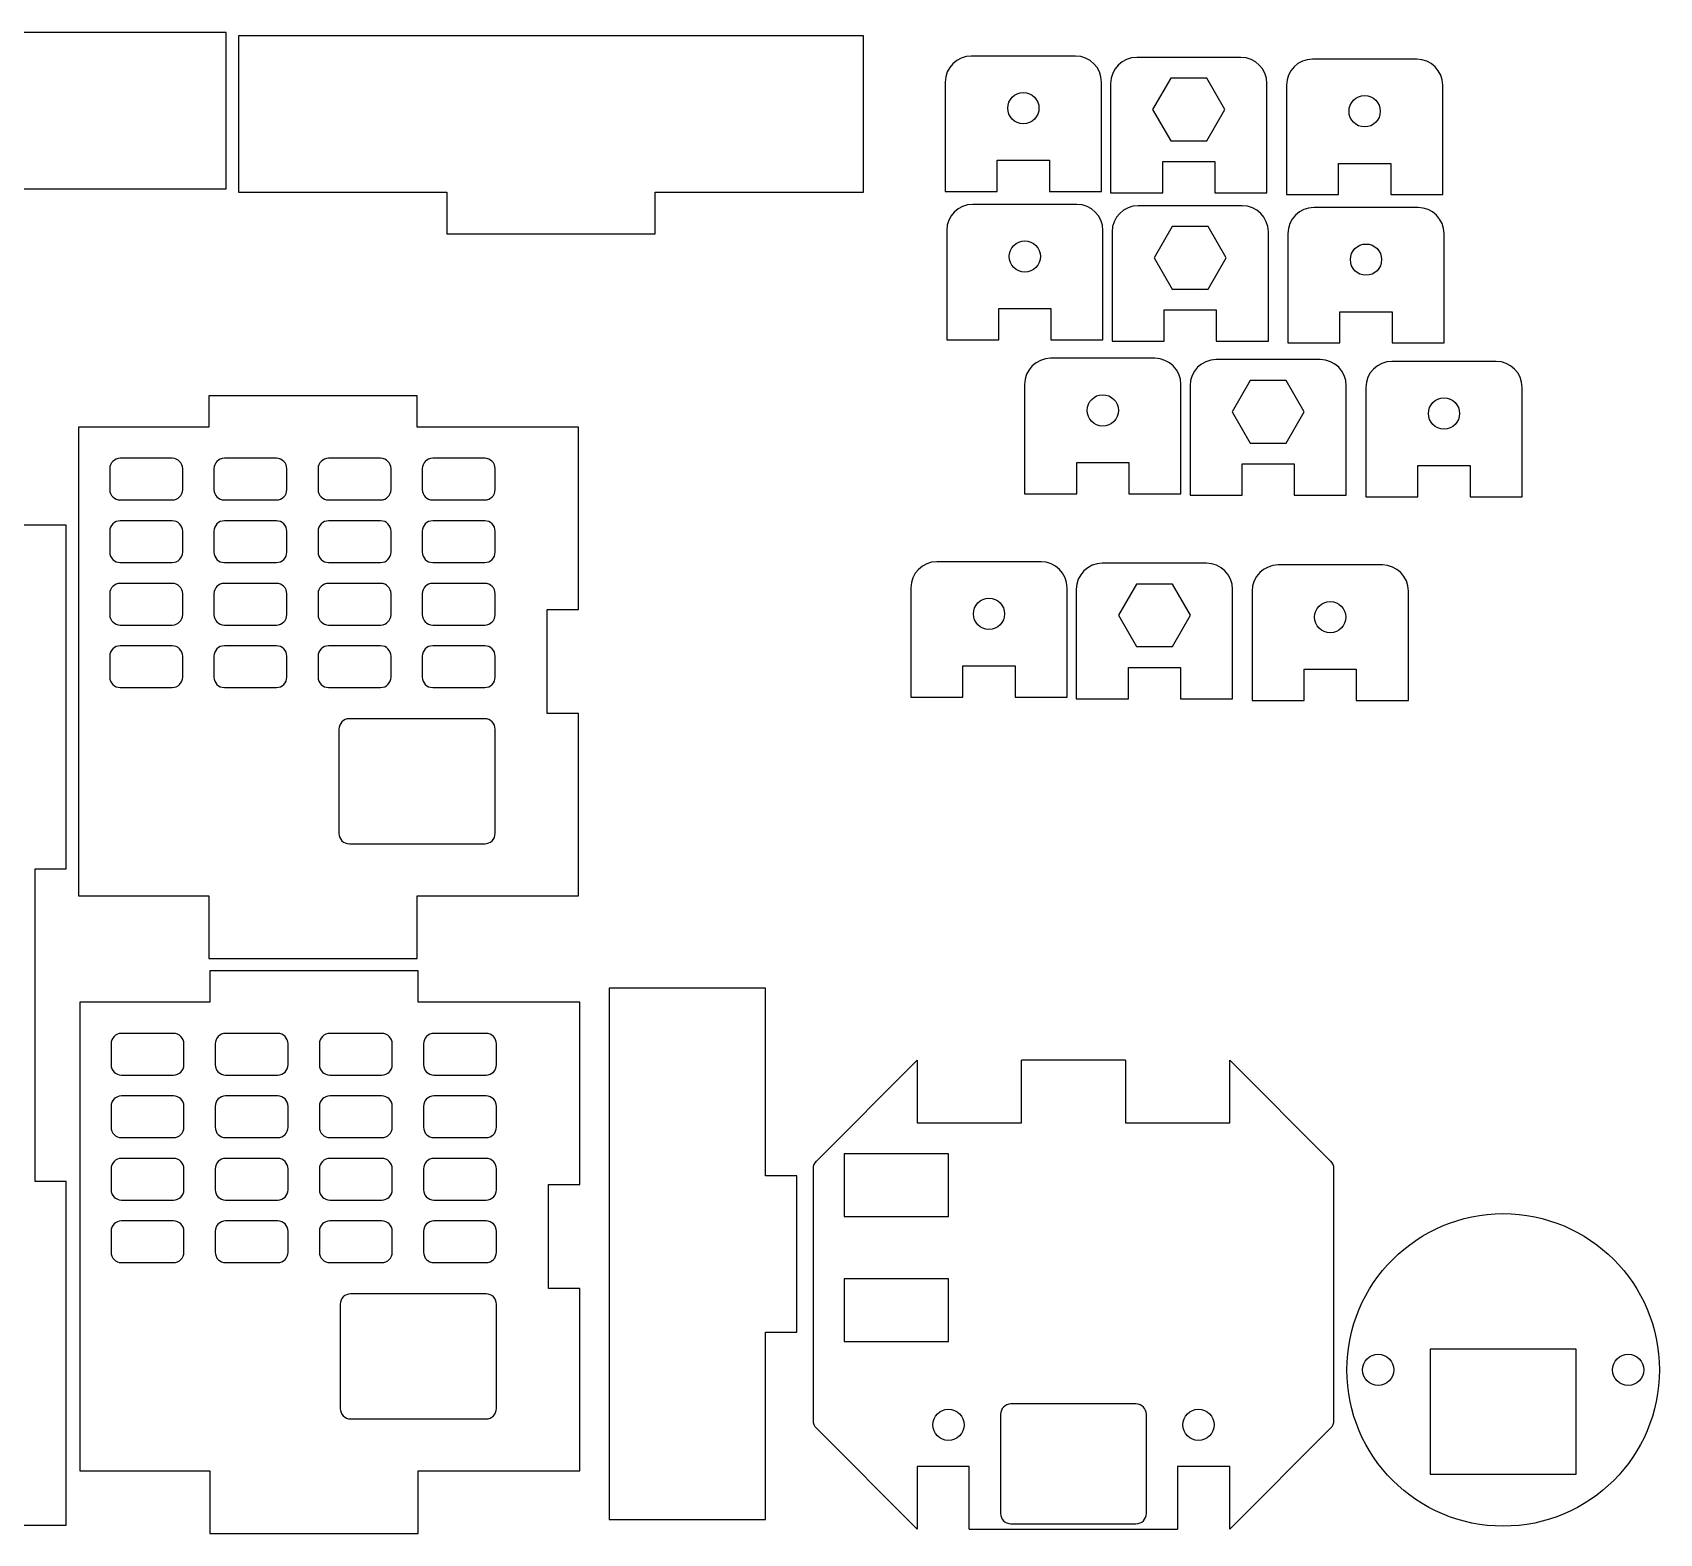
# Model space of a CAD drawing. Extents: x 1 to 566, y 1 to 398.
# Drawn here: x 302.6 to 458.8, y 0.6 to 144.7 of the extents above; entities that cross this region are included whole.
import ezdxf

# ---------------------------------------------------------------- set-up
doc = ezdxf.new("R2010")
doc.units = 0
doc.layers.get('0').update_dxf_attribs({"linetype": 'CONTINUOUS'})

msp = doc.modelspace()

# ---------------------------------------------------------------- linework, layer by layer
at = {"color": 7, "linetype": 'CONTINUOUS'}
for p, q in [((321.19, 144.68), (261.19, 144.68)), ((321.19, 129.68), (321.19, 144.68)), ((322.36, 144.36), (322.36, 129.36)), ((382.36, 144.36), (322.36, 144.36)), ((382.36, 129.36), (382.36, 144.36)), ((402.71, 142.42), (392.71, 142.42)), ((418.59, 142.29), (408.59, 142.29)), ((435.47, 142.12), (425.47, 142.12)), ((390.21, 139.92), (390.21, 129.42)), ((405.21, 129.42), (405.21, 139.92)), ((406.09, 139.79), (406.09, 129.29)), ((411.86, 140.29), (410.12, 137.29)), ((415.32, 140.29), (411.86, 140.29)), ((417.05, 137.29), (415.32, 140.29)), ((421.09, 129.29), (421.09, 139.79)), ((422.97, 139.62), (422.97, 129.12)), ((437.97, 129.12), (437.97, 139.62)), ((410.12, 137.29), (411.86, 134.29)), ((415.32, 134.29), (417.05, 137.29)), ((411.86, 134.29), (415.32, 134.29)), ((395.21, 132.42), (400.21, 132.42)), ((395.21, 129.42), (395.21, 132.42)), ((400.21, 132.42), (400.21, 129.42)), ((411.09, 132.29), (416.09, 132.29)), ((411.09, 129.29), (411.09, 132.29)), ((416.09, 132.29), (416.09, 129.29)), ((427.97, 132.12), (432.97, 132.12)), ((427.97, 129.12), (427.97, 132.12)), ((432.97, 132.12), (432.97, 129.12)), ((301.19, 129.68), (321.19, 129.68)), ((322.36, 129.36), (342.36, 129.36)), ((342.36, 129.36), (342.36, 125.36)), ((362.36, 129.36), (382.36, 129.36)), ((362.36, 125.36), (362.36, 129.36)), ((390.21, 129.42), (395.21, 129.42)), ((402.85, 128.18), (392.85, 128.18)), ((400.21, 129.42), (405.21, 129.42)), ((406.09, 129.29), (411.09, 129.29)), ((416.09, 129.29), (421.09, 129.29)), ((422.97, 129.12), (427.97, 129.12)), ((432.97, 129.12), (437.97, 129.12)), ((418.73, 128.05), (408.73, 128.05)), ((435.6, 127.88), (425.6, 127.88)), ((342.36, 125.36), (362.36, 125.36)), ((390.35, 125.68), (390.35, 115.18)), ((405.35, 115.18), (405.35, 125.68)), ((406.23, 125.55), (406.23, 115.05)), ((411.99, 126.05), (410.26, 123.05)), ((415.46, 126.05), (411.99, 126.05)), ((417.19, 123.05), (415.46, 126.05)), ((421.23, 115.05), (421.23, 125.55)), ((423.1, 125.38), (423.1, 114.88)), ((438.1, 114.88), (438.1, 125.38)), ((410.26, 123.05), (411.99, 120.05)), ((415.46, 120.05), (417.19, 123.05)), ((411.99, 120.05), (415.46, 120.05)), ((395.35, 118.18), (400.35, 118.18)), ((395.35, 115.18), (395.35, 118.18)), ((400.35, 118.18), (400.35, 115.18)), ((411.23, 118.05), (416.23, 118.05)), ((411.23, 115.05), (411.23, 118.05)), ((416.23, 118.05), (416.23, 115.05)), ((428.1, 117.88), (433.1, 117.88)), ((428.1, 114.88), (428.1, 117.88)), ((433.1, 117.88), (433.1, 114.88)), ((390.35, 115.18), (395.35, 115.18)), ((400.35, 115.18), (405.35, 115.18)), ((406.23, 115.05), (411.23, 115.05)), ((416.23, 115.05), (421.23, 115.05)), ((423.1, 114.88), (428.1, 114.88)), ((433.1, 114.88), (438.1, 114.88)), ((410.33, 113.41), (400.33, 113.41)), ((426.21, 113.28), (416.21, 113.28)), ((443.09, 113.11), (433.09, 113.11)), ((397.83, 110.91), (397.83, 100.41)), ((412.83, 100.41), (412.83, 110.91)), ((419.48, 111.28), (417.75, 108.28)), ((422.95, 111.28), (419.48, 111.28)), ((424.68, 108.28), (422.95, 111.28)), ((319.51, 109.81), (319.51, 106.81)), ((339.51, 109.81), (319.51, 109.81)), ((339.51, 106.81), (339.51, 109.81)), ((413.71, 110.78), (413.71, 100.28)), ((428.71, 100.28), (428.71, 110.78)), ((430.59, 110.61), (430.59, 100.11)), ((445.59, 100.11), (445.59, 110.61)), ((417.75, 108.28), (419.48, 105.28)), ((422.95, 105.28), (424.68, 108.28)), ((307.01, 106.81), (307.01, 61.81)), ((319.51, 106.81), (307.01, 106.81)), ((355.01, 106.81), (339.51, 106.81)), ((355.01, 89.31), (355.01, 106.81)), ((419.48, 105.28), (422.95, 105.28)), ((316.01, 103.81), (311.01, 103.81)), ((326.01, 103.81), (321.01, 103.81)), ((336.01, 103.81), (331.01, 103.81)), ((346.01, 103.81), (341.01, 103.81)), ((402.83, 103.41), (407.83, 103.41)), ((402.83, 100.41), (402.83, 103.41)), ((407.83, 103.41), (407.83, 100.41)), ((418.71, 103.28), (423.71, 103.28)), ((418.71, 100.28), (418.71, 103.28)), ((423.71, 103.28), (423.71, 100.28)), ((435.59, 103.11), (440.59, 103.11)), ((435.59, 100.11), (435.59, 103.11)), ((440.59, 103.11), (440.59, 100.11)), ((310.01, 102.81), (310.01, 100.81)), ((317.01, 100.81), (317.01, 102.81)), ((320.01, 102.81), (320.01, 100.81)), ((327.01, 100.81), (327.01, 102.81)), ((330.01, 102.81), (330.01, 100.81)), ((337.01, 100.81), (337.01, 102.81)), ((340.01, 102.81), (340.01, 100.81)), ((347.01, 100.81), (347.01, 102.81)), ((397.83, 100.41), (402.83, 100.41)), ((407.83, 100.41), (412.83, 100.41)), ((413.71, 100.28), (418.71, 100.28)), ((423.71, 100.28), (428.71, 100.28)), ((430.59, 100.11), (435.59, 100.11)), ((440.59, 100.11), (445.59, 100.11)), ((311.01, 99.81), (316.01, 99.81)), ((321.01, 99.81), (326.01, 99.81)), ((331.01, 99.81), (336.01, 99.81)), ((341.01, 99.81), (346.01, 99.81)), ((305.84, 97.4), (293.34, 97.4)), ((305.84, 64.4), (305.84, 97.4)), ((316.01, 97.81), (311.01, 97.81)), ((326.01, 97.81), (321.01, 97.81)), ((336.01, 97.81), (331.01, 97.81)), ((346.01, 97.81), (341.01, 97.81)), ((310.01, 96.81), (310.01, 94.81)), ((317.01, 94.81), (317.01, 96.81)), ((320.01, 96.81), (320.01, 94.81)), ((327.01, 94.81), (327.01, 96.81)), ((330.01, 96.81), (330.01, 94.81)), ((337.01, 94.81), (337.01, 96.81)), ((340.01, 96.81), (340.01, 94.81)), ((347.01, 94.81), (347.01, 96.81)), ((311.01, 93.81), (316.01, 93.81)), ((321.01, 93.81), (326.01, 93.81)), ((331.01, 93.81), (336.01, 93.81)), ((341.01, 93.81), (346.01, 93.81)), ((399.41, 93.88), (389.41, 93.88)), ((415.29, 93.74), (405.29, 93.74)), ((432.17, 93.57), (422.17, 93.57)), ((310.01, 90.81), (310.01, 88.81)), ((316.01, 91.81), (311.01, 91.81)), ((317.01, 88.81), (317.01, 90.81)), ((320.01, 90.81), (320.01, 88.81)), ((326.01, 91.81), (321.01, 91.81)), ((327.01, 88.81), (327.01, 90.81)), ((330.01, 90.81), (330.01, 88.81)), ((336.01, 91.81), (331.01, 91.81)), ((337.01, 88.81), (337.01, 90.81)), ((340.01, 90.81), (340.01, 88.81)), ((346.01, 91.81), (341.01, 91.81)), ((347.01, 88.81), (347.01, 90.81)), ((386.91, 91.38), (386.91, 80.88)), ((401.91, 80.88), (401.91, 91.38)), ((402.79, 91.24), (402.79, 80.74)), ((408.56, 91.74), (406.83, 88.74)), ((412.03, 91.74), (408.56, 91.74)), ((413.76, 88.74), (412.03, 91.74)), ((417.79, 80.74), (417.79, 91.24)), ((419.67, 91.07), (419.67, 80.57)), ((434.67, 80.57), (434.67, 91.07)), ((352.01, 89.31), (355.01, 89.31)), ((352.01, 79.31), (352.01, 89.31)), ((311.01, 87.81), (316.01, 87.81)), ((321.01, 87.81), (326.01, 87.81)), ((331.01, 87.81), (336.01, 87.81)), ((341.01, 87.81), (346.01, 87.81)), ((406.83, 88.74), (408.56, 85.74)), ((412.03, 85.74), (413.76, 88.74)), ((310.01, 84.81), (310.01, 82.81)), ((316.01, 85.81), (311.01, 85.81)), ((317.01, 82.81), (317.01, 84.81)), ((320.01, 84.81), (320.01, 82.81)), ((326.01, 85.81), (321.01, 85.81)), ((327.01, 82.81), (327.01, 84.81)), ((330.01, 84.81), (330.01, 82.81)), ((336.01, 85.81), (331.01, 85.81)), ((337.01, 82.81), (337.01, 84.81)), ((340.01, 84.81), (340.01, 82.81)), ((346.01, 85.81), (341.01, 85.81)), ((347.01, 82.81), (347.01, 84.81)), ((408.56, 85.74), (412.03, 85.74)), ((391.91, 83.88), (396.91, 83.88)), ((391.91, 80.88), (391.91, 83.88)), ((396.91, 83.88), (396.91, 80.88)), ((407.79, 83.74), (412.79, 83.74)), ((407.79, 80.74), (407.79, 83.74)), ((412.79, 83.74), (412.79, 80.74)), ((424.67, 83.57), (429.67, 83.57)), ((424.67, 80.57), (424.67, 83.57)), ((429.67, 83.57), (429.67, 80.57)), ((311.01, 81.81), (316.01, 81.81)), ((321.01, 81.81), (326.01, 81.81)), ((331.01, 81.81), (336.01, 81.81)), ((341.01, 81.81), (346.01, 81.81)), ((386.91, 80.88), (391.91, 80.88)), ((396.91, 80.88), (401.91, 80.88)), ((402.79, 80.74), (407.79, 80.74)), ((412.79, 80.74), (417.79, 80.74)), ((419.67, 80.57), (424.67, 80.57)), ((429.67, 80.57), (434.67, 80.57)), ((346.01, 78.81), (333.01, 78.81)), ((355.01, 79.31), (352.01, 79.31)), ((355.01, 61.81), (355.01, 79.31)), ((332.01, 77.81), (332.01, 67.81)), ((347.01, 67.81), (347.01, 77.81)), ((333.01, 66.81), (346.01, 66.81)), ((302.84, 64.4), (305.84, 64.4)), ((302.84, 34.4), (302.84, 64.4)), ((307.01, 61.81), (319.51, 61.81)), ((319.51, 61.81), (319.51, 55.81)), ((339.51, 61.81), (355.01, 61.81)), ((339.51, 55.81), (339.51, 61.81)), ((319.51, 55.81), (339.51, 55.81)), ((319.63, 54.61), (319.63, 51.61)), ((339.63, 54.61), (319.63, 54.61)), ((339.63, 51.61), (339.63, 54.61)), ((307.13, 51.61), (307.13, 6.61)), ((319.63, 51.61), (307.13, 51.61)), ((355.13, 51.61), (339.63, 51.61)), ((355.13, 34.11), (355.13, 51.61)), ((357.96, 52.94), (357.96, 1.94)), ((372.96, 52.94), (357.96, 52.94)), ((372.96, 34.94), (372.96, 52.94)), ((316.13, 48.61), (311.13, 48.61)), ((326.13, 48.61), (321.13, 48.61)), ((336.13, 48.61), (331.13, 48.61)), ((346.13, 48.61), (341.13, 48.61)), ((310.13, 47.61), (310.13, 45.61)), ((317.13, 45.61), (317.13, 47.61)), ((320.13, 47.61), (320.13, 45.61)), ((327.13, 45.61), (327.13, 47.61)), ((330.13, 47.61), (330.13, 45.61)), ((337.13, 45.61), (337.13, 47.61)), ((340.13, 47.61), (340.13, 45.61)), ((347.13, 45.61), (347.13, 47.61)), ((387.52, 46.04), (377.81, 36.33)), ((387.52, 46.04), (387.52, 40.04)), ((397.52, 40.04), (397.52, 46.04)), ((407.52, 46.04), (397.52, 46.04)), ((407.52, 46.04), (407.52, 40.04)), ((417.52, 40.04), (417.52, 46.04)), ((427.23, 36.33), (417.52, 46.04)), ((311.13, 44.61), (316.13, 44.61)), ((321.13, 44.61), (326.13, 44.61)), ((331.13, 44.61), (336.13, 44.61)), ((341.13, 44.61), (346.13, 44.61)), ((316.13, 42.61), (311.13, 42.61)), ((326.13, 42.61), (321.13, 42.61)), ((336.13, 42.61), (331.13, 42.61)), ((346.13, 42.61), (341.13, 42.61)), ((310.13, 41.61), (310.13, 39.61)), ((317.13, 39.61), (317.13, 41.61)), ((320.13, 41.61), (320.13, 39.61)), ((327.13, 39.61), (327.13, 41.61)), ((330.13, 41.61), (330.13, 39.61)), ((337.13, 39.61), (337.13, 41.61)), ((340.13, 41.61), (340.13, 39.61)), ((347.13, 39.61), (347.13, 41.61)), ((387.52, 40.04), (397.52, 40.04)), ((407.52, 40.04), (417.52, 40.04)), ((311.13, 38.61), (316.13, 38.61)), ((321.13, 38.61), (326.13, 38.61)), ((331.13, 38.61), (336.13, 38.61)), ((341.13, 38.61), (346.13, 38.61)), ((316.13, 36.61), (311.13, 36.61)), ((326.13, 36.61), (321.13, 36.61)), ((336.13, 36.61), (331.13, 36.61)), ((346.13, 36.61), (341.13, 36.61)), ((390.52, 37.04), (380.52, 37.04)), ((380.52, 37.04), (380.52, 31.04)), ((390.52, 31.04), (390.52, 37.04)), ((305.84, 34.4), (302.84, 34.4)), ((305.84, 1.4), (305.84, 34.4)), ((310.13, 35.61), (310.13, 33.61)), ((317.13, 33.61), (317.13, 35.61)), ((320.13, 35.61), (320.13, 33.61)), ((327.13, 33.61), (327.13, 35.61)), ((330.13, 35.61), (330.13, 33.61)), ((337.13, 33.61), (337.13, 35.61)), ((340.13, 35.61), (340.13, 33.61)), ((347.13, 33.61), (347.13, 35.61)), ((375.96, 34.94), (372.96, 34.94)), ((375.96, 19.94), (375.96, 34.94)), ((377.52, 35.63), (377.52, 11.45)), ((427.52, 11.45), (427.52, 35.63)), ((352.13, 34.11), (355.13, 34.11)), ((352.13, 24.11), (352.13, 34.11)), ((311.13, 32.61), (316.13, 32.61)), ((321.13, 32.61), (326.13, 32.61)), ((331.13, 32.61), (336.13, 32.61)), ((341.13, 32.61), (346.13, 32.61)), ((316.13, 30.61), (311.13, 30.61)), ((326.13, 30.61), (321.13, 30.61)), ((336.13, 30.61), (331.13, 30.61)), ((346.13, 30.61), (341.13, 30.61)), ((380.52, 31.04), (390.52, 31.04)), ((310.13, 29.61), (310.13, 27.61)), ((317.13, 27.61), (317.13, 29.61)), ((320.13, 29.61), (320.13, 27.61)), ((327.13, 27.61), (327.13, 29.61)), ((330.13, 29.61), (330.13, 27.61)), ((337.13, 27.61), (337.13, 29.61)), ((340.13, 29.61), (340.13, 27.61)), ((347.13, 27.61), (347.13, 29.61)), ((311.13, 26.61), (316.13, 26.61)), ((321.13, 26.61), (326.13, 26.61)), ((331.13, 26.61), (336.13, 26.61)), ((341.13, 26.61), (346.13, 26.61)), ((390.52, 25.04), (380.52, 25.04)), ((380.52, 25.04), (380.52, 19.04)), ((390.52, 19.04), (390.52, 25.04)), ((346.13, 23.61), (333.13, 23.61)), ((355.13, 24.11), (352.13, 24.11)), ((355.13, 6.61), (355.13, 24.11)), ((332.13, 22.61), (332.13, 12.61)), ((347.13, 12.61), (347.13, 22.61)), ((372.96, 19.94), (375.96, 19.94)), ((372.96, 1.94), (372.96, 19.94)), ((380.52, 19.04), (390.52, 19.04)), ((450.77, 18.31), (436.77, 18.31)), ((436.77, 18.31), (436.77, 6.31)), ((450.77, 6.31), (450.77, 18.31)), ((408.52, 13.04), (396.52, 13.04)), ((333.13, 11.61), (346.13, 11.61)), ((395.52, 12.04), (395.52, 2.54)), ((409.52, 2.54), (409.52, 12.04)), ((377.81, 10.75), (387.52, 1.04)), ((417.52, 1.04), (427.23, 10.75)), ((307.13, 6.61), (319.63, 6.61)), ((319.63, 6.61), (319.63, 0.61)), ((339.63, 6.61), (355.13, 6.61)), ((339.63, 0.61), (339.63, 6.61)), ((392.52, 7.04), (387.52, 7.04)), ((387.52, 7.04), (387.52, 1.04)), ((392.52, 1.04), (392.52, 7.04)), ((417.52, 7.04), (412.52, 7.04)), ((412.52, 7.04), (412.52, 1.04)), ((417.52, 1.04), (417.52, 7.04)), ((436.77, 6.31), (450.77, 6.31)), ((357.96, 1.94), (372.96, 1.94)), ((293.34, 1.4), (305.84, 1.4)), ((319.63, 0.61), (339.63, 0.61)), ((392.52, 1.04), (412.52, 1.04)), ((396.52, 1.54), (408.52, 1.54))]:
    msp.add_line(p, q, dxfattribs=at)
for centre, radius in [((397.71, 137.42), 1.5), ((430.47, 137.12), 1.5), ((397.85, 123.18), 1.5), ((430.6, 122.88), 1.5), ((405.33, 108.41), 1.5), ((438.09, 108.11), 1.5), ((394.41, 88.88), 1.5), ((427.17, 88.57), 1.5), ((443.77, 16.31), 15), ((431.77, 16.31), 1.5), ((455.77, 16.31), 1.5), ((390.52, 11.04), 1.5), ((414.52, 11.04), 1.5)]:
    msp.add_circle(centre, radius, dxfattribs=at)
for centre, radius, start, end in [((392.71, 139.92), 2.5, 90, 180), ((402.71, 139.92), 2.5, 0, 90), ((408.59, 139.79), 2.5, 90, 180), ((418.59, 139.79), 2.5, 0, 90), ((425.47, 139.62), 2.5, 90, 180), ((435.47, 139.62), 2.5, 0, 90), ((392.85, 125.68), 2.5, 90, 180), ((402.85, 125.68), 2.5, 0, 90), ((408.73, 125.55), 2.5, 90, 180), ((418.73, 125.55), 2.5, 0, 90), ((425.6, 125.38), 2.5, 90, 180), ((435.6, 125.38), 2.5, 0, 90), ((400.33, 110.91), 2.5, 90, 180), ((410.33, 110.91), 2.5, 0, 90), ((416.21, 110.78), 2.5, 90, 180), ((426.21, 110.78), 2.5, 0, 90), ((433.09, 110.61), 2.5, 90, 180), ((443.09, 110.61), 2.5, 0, 90), ((311.01, 102.81), 1, 90, 180), ((316.01, 102.81), 1, 0, 90), ((321.01, 102.81), 1, 90, 180), ((326.01, 102.81), 1, 0, 90), ((331.01, 102.81), 1, 90, 180), ((336.01, 102.81), 1, 0, 90), ((341.01, 102.81), 1, 90, 180), ((346.01, 102.81), 1, 0, 90), ((311.01, 100.81), 1, 180, 270), ((316.01, 100.81), 1, 270, 0), ((321.01, 100.81), 1, 180, 270), ((326.01, 100.81), 1, 270, 0), ((331.01, 100.81), 1, 180, 270), ((336.01, 100.81), 1, 270, 0), ((341.01, 100.81), 1, 180, 270), ((346.01, 100.81), 1, 270, 0), ((311.01, 96.81), 1, 90, 180), ((316.01, 96.81), 1, 0, 90), ((321.01, 96.81), 1, 90, 180), ((326.01, 96.81), 1, 0, 90), ((331.01, 96.81), 1, 90, 180), ((336.01, 96.81), 1, 0, 90), ((341.01, 96.81), 1, 90, 180), ((346.01, 96.81), 1, 0, 90), ((311.01, 94.81), 1, 180, 270), ((316.01, 94.81), 1, 270, 0), ((321.01, 94.81), 1, 180, 270), ((326.01, 94.81), 1, 270, 0), ((331.01, 94.81), 1, 180, 270), ((336.01, 94.81), 1, 270, 0), ((341.01, 94.81), 1, 180, 270), ((346.01, 94.81), 1, 270, 0), ((389.41, 91.38), 2.5, 90, 180), ((399.41, 91.38), 2.5, 0, 90), ((405.29, 91.24), 2.5, 90, 180), ((415.29, 91.24), 2.5, 0, 90), ((422.17, 91.07), 2.5, 90, 180), ((432.17, 91.07), 2.5, 0, 90), ((311.01, 90.81), 1, 90, 180), ((316.01, 90.81), 1, 0, 90), ((321.01, 90.81), 1, 90, 180), ((326.01, 90.81), 1, 0, 90), ((331.01, 90.81), 1, 90, 180), ((336.01, 90.81), 1, 0, 90), ((341.01, 90.81), 1, 90, 180), ((346.01, 90.81), 1, 0, 90), ((311.01, 88.81), 1, 180, 270), ((316.01, 88.81), 1, 270, 0), ((321.01, 88.81), 1, 180, 270), ((326.01, 88.81), 1, 270, 0), ((331.01, 88.81), 1, 180, 270), ((336.01, 88.81), 1, 270, 0), ((341.01, 88.81), 1, 180, 270), ((346.01, 88.81), 1, 270, 0), ((311.01, 84.81), 1, 90, 180), ((316.01, 84.81), 1, 0, 90), ((321.01, 84.81), 1, 90, 180), ((326.01, 84.81), 1, 0, 90), ((331.01, 84.81), 1, 90, 180), ((336.01, 84.81), 1, 0, 90), ((341.01, 84.81), 1, 90, 180), ((346.01, 84.81), 1, 0, 90), ((311.01, 82.81), 1, 180, 270), ((316.01, 82.81), 1, 270, 0), ((321.01, 82.81), 1, 180, 270), ((326.01, 82.81), 1, 270, 0), ((331.01, 82.81), 1, 180, 270), ((336.01, 82.81), 1, 270, 0), ((341.01, 82.81), 1, 180, 270), ((346.01, 82.81), 1, 270, 0), ((333.01, 77.81), 1, 90, 180), ((346.01, 77.81), 1, 0, 90), ((333.01, 67.81), 1, 180, 270), ((346.01, 67.81), 1, 270, 0), ((311.13, 47.61), 1, 90, 180), ((316.13, 47.61), 1, 0, 90), ((321.13, 47.61), 1, 90, 180), ((326.13, 47.61), 1, 0, 90), ((331.13, 47.61), 1, 90, 180), ((336.13, 47.61), 1, 0, 90), ((341.13, 47.61), 1, 90, 180), ((346.13, 47.61), 1, 0, 90), ((311.13, 45.61), 1, 180, 270), ((316.13, 45.61), 1, 270, 0), ((321.13, 45.61), 1, 180, 270), ((326.13, 45.61), 1, 270, 0), ((331.13, 45.61), 1, 180, 270), ((336.13, 45.61), 1, 270, 0), ((341.13, 45.61), 1, 180, 270), ((346.13, 45.61), 1, 270, 0), ((311.13, 41.61), 1, 90, 180), ((316.13, 41.61), 1, 0, 90), ((321.13, 41.61), 1, 90, 180), ((326.13, 41.61), 1, 0, 90), ((331.13, 41.61), 1, 90, 180), ((336.13, 41.61), 1, 0, 90), ((341.13, 41.61), 1, 90, 180), ((346.13, 41.61), 1, 0, 90), ((311.13, 39.61), 1, 180, 270), ((316.13, 39.61), 1, 270, 0), ((321.13, 39.61), 1, 180, 270), ((326.13, 39.61), 1, 270, 0), ((331.13, 39.61), 1, 180, 270), ((336.13, 39.61), 1, 270, 0), ((341.13, 39.61), 1, 180, 270), ((346.13, 39.61), 1, 270, 0), ((311.13, 35.61), 1, 90, 180), ((316.13, 35.61), 1, 0, 90), ((321.13, 35.61), 1, 90, 180), ((326.13, 35.61), 1, 0, 90), ((331.13, 35.61), 1, 90, 180), ((336.13, 35.61), 1, 0, 90), ((341.13, 35.61), 1, 90, 180), ((346.13, 35.61), 1, 0, 90), ((378.52, 35.63), 1, 135, 180), ((426.52, 35.63), 1, 0, 45), ((311.13, 33.61), 1, 180, 270), ((316.13, 33.61), 1, 270, 0), ((321.13, 33.61), 1, 180, 270), ((326.13, 33.61), 1, 270, 0), ((331.13, 33.61), 1, 180, 270), ((336.13, 33.61), 1, 270, 0), ((341.13, 33.61), 1, 180, 270), ((346.13, 33.61), 1, 270, 0), ((311.13, 29.61), 1, 90, 180), ((316.13, 29.61), 1, 0, 90), ((321.13, 29.61), 1, 90, 180), ((326.13, 29.61), 1, 0, 90), ((331.13, 29.61), 1, 90, 180), ((336.13, 29.61), 1, 0, 90), ((341.13, 29.61), 1, 90, 180), ((346.13, 29.61), 1, 0, 90), ((311.13, 27.61), 1, 180, 270), ((316.13, 27.61), 1, 270, 0), ((321.13, 27.61), 1, 180, 270), ((326.13, 27.61), 1, 270, 0), ((331.13, 27.61), 1, 180, 270), ((336.13, 27.61), 1, 270, 0), ((341.13, 27.61), 1, 180, 270), ((346.13, 27.61), 1, 270, 0), ((333.13, 22.61), 1, 90, 180), ((346.13, 22.61), 1, 0, 90), ((333.13, 12.61), 1, 180, 270), ((346.13, 12.61), 1, 270, 0), ((396.52, 12.04), 1, 90, 180), ((408.52, 12.04), 1, 0, 90), ((378.52, 11.45), 1, 180, 225), ((426.52, 11.45), 1, 315, 0), ((396.52, 2.54), 1, 180, 270), ((408.52, 2.54), 1, 270, 0)]:
    msp.add_arc(centre, radius, start, end, dxfattribs=at)

doc.saveas('drawing.dxf')
